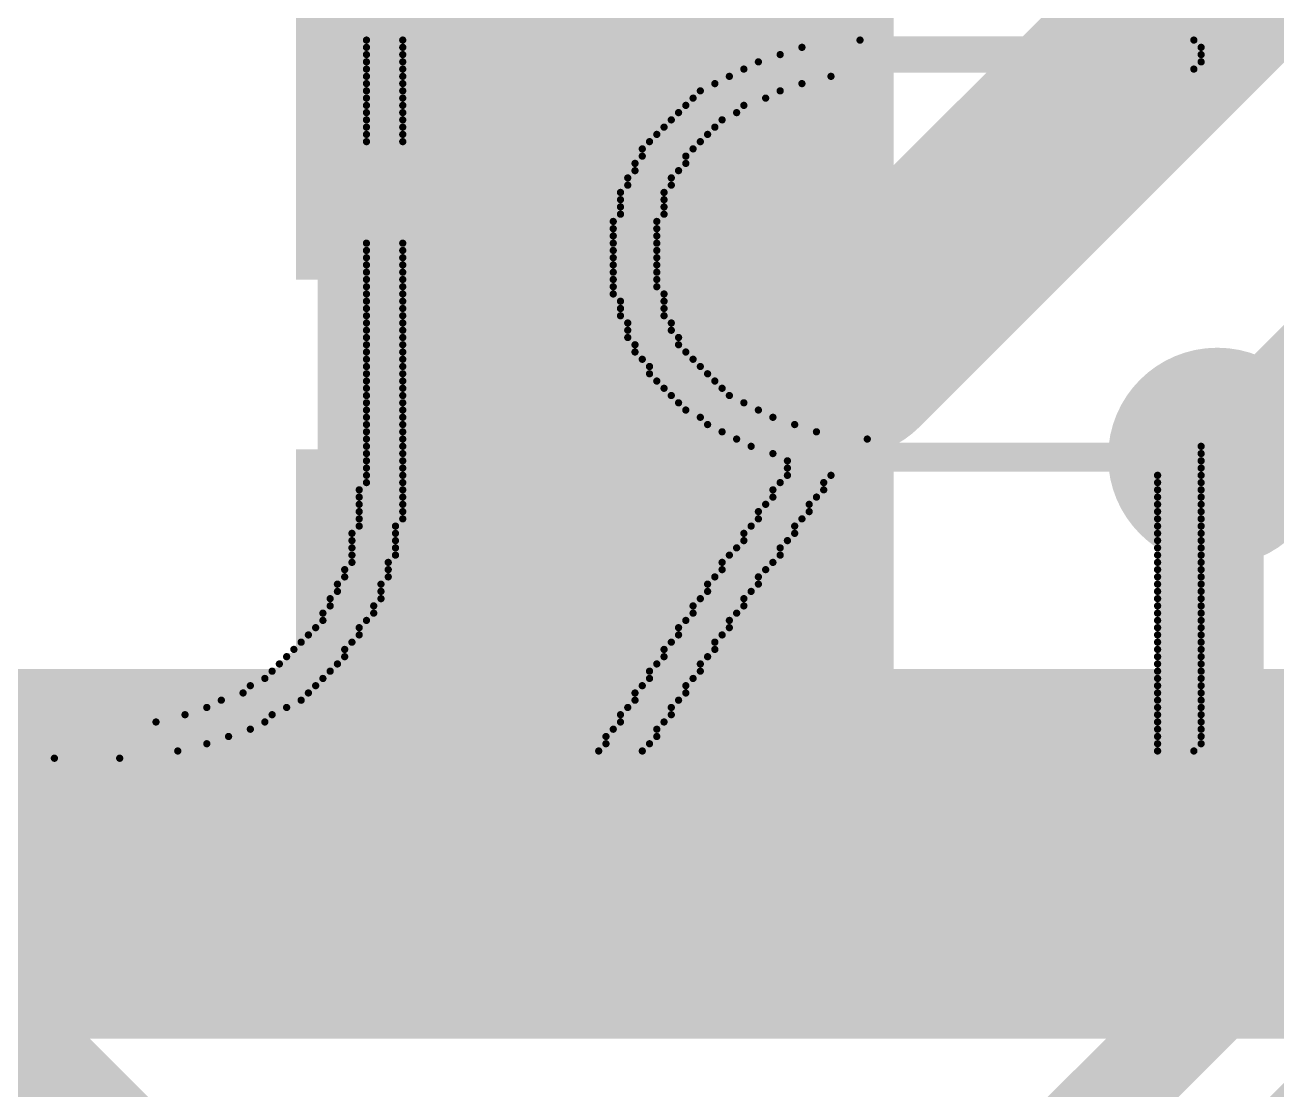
# Model space of a CAD drawing. Header units: inches. Extents: x -0.14 to 1.19, y -0.12 to 0.99.
# Drawn here: x 0.461 to 0.5965, y 0.2805 to 0.3957 of the extents above; entities that cross this region are included whole.
import ezdxf

# ---------------------------------------------------------------- set-up
doc = ezdxf.new("R2010")
doc.units = ezdxf.units.IN
doc.header["$MEASUREMENT"] = 0
for name, color, linetype in [('Bottom Layer', 5, 'Continuous'), ('Bottom Overlay', 54, 'Continuous'), ('Top Layer', 1, 'Continuous'), ('Top Overlay', 2, 'Continuous'), ('Top Paste', 8, 'Continuous'), ('Top Solder', 216, 'Continuous'), ('Via Holes', 16, 'Continuous')]:
    doc.layers.add(name, color=color, linetype=linetype)

# ---------------------------------------------------------------- blocks, each defined once
blk = doc.blocks.new('SO_14_35')
at = {"layer": 'Top Layer'}
for points in [[(0.0783465, -0.088189), (0.1322835, -0.088189), (0.1322835, -0.111811), (0.0783465, -0.111811)], [(0.0783465, -0.138189), (0.1322835, -0.138189), (0.1322835, -0.161811), (0.0783465, -0.161811)]]:
    blk.add_hatch(color=1, dxfattribs=at).paths.add_polyline_path(points)
at = {"layer": 'Top Paste'}
for points in [[(0.0783465, -0.088189), (0.1322835, -0.088189), (0.1322835, -0.111811), (0.0783465, -0.111811)], [(0.0783465, -0.138189), (0.1322835, -0.138189), (0.1322835, -0.161811), (0.0783465, -0.161811)]]:
    blk.add_hatch(color=8, dxfattribs=at).paths.add_polyline_path(points)
at = {"layer": 'Top Solder'}
for points in [[(0.0743465, -0.084189), (0.1362835, -0.084189), (0.1362835, -0.115811), (0.0743465, -0.115811)], [(0.0743465, -0.134189), (0.1362835, -0.134189), (0.1362835, -0.165811), (0.0743465, -0.165811)]]:
    blk.add_hatch(color=216, dxfattribs=at).paths.add_polyline_path(points)
at = {"layer": 'Top Overlay', "const_width": 0.005}
blk.add_lwpolyline([(-0.071, -0.173), (0.071, -0.173)], dxfattribs=at)
at = {"layer": 'Top Overlay', "const_width": 0.0025}
blk.add_lwpolyline([(0.06975, -0.173, 1), (0.07225, -0.173, 1)], format="xyb", close=True, dxfattribs=at)

msp = doc.modelspace()

# ---------------------------------------------------------------- hatches: boundary and pattern name
at = {"layer": 'Bottom Layer'}
h = msp.add_hatch(color=5, dxfattribs=at)
edge = h.paths.add_edge_path()
edge.add_arc((0.522, 0.36), 0.011811, 0, 360)
h = msp.add_hatch(color=5, dxfattribs=at)
edge = h.paths.add_edge_path()
edge.add_arc((0.59, 0.349), 0.011811, 0, 360)
at = {"layer": 'Top Layer'}
msp.add_hatch(color=1, dxfattribs=at).paths.add_polyline_path([(0.555, 0.398), (0.492685, 0.398), (0.492685, 0.32), (0.555, 0.32)])
h = msp.add_hatch(color=1, dxfattribs=at)
edge = h.paths.add_edge_path()
edge.add_arc((0.522, 0.36), 0.011811, 0, 360)
h = msp.add_hatch(color=1, dxfattribs=at)
edge = h.paths.add_edge_path()
edge.add_arc((0.59, 0.349), 0.011811, 0, 360)
at = {"layer": 'Via Holes'}
h = msp.add_hatch(color=7, dxfattribs=at)
edge = h.paths.add_edge_path()
edge.add_arc((0.522, 0.36), 0.0059055, 0, 360)
h = msp.add_hatch(color=7, dxfattribs=at)
edge = h.paths.add_edge_path()
edge.add_arc((0.59, 0.349), 0.0059055, 0, 360)

# ---------------------------------------------------------------- linework, layer by layer
at = {"layer": 'Bottom Layer'}
for points, const_width in [([(0.55, 0.36), (0.611, 0.421)], 0.022), ([(0.5900001, 0.349), (0.645189, 0.4041889)], 0.01), ([(0.522, 0.36), (0.55, 0.36)], 0.022), ([(0.59, 0.349), (0.5900001, 0.349)], 0.01), ([(0.3444315, 0.3060341), (0.6605685, 0.3060341)], 0.04)]:
    msp.add_lwpolyline(points, dxfattribs=dict(at, const_width=const_width))
for points, const_width in [([(0.5165, 0.36, 1), (0.5275, 0.36, 1)], 0.011), ([(0.5445, 0.36, 1), (0.5555, 0.36, 1)], 0.011), ([(0.5445, 0.36, 1), (0.5555, 0.36, 1)], 0.011), ([(0.5875, 0.349, 1), (0.5925, 0.349, 1)], 0.005), ([(0.5875001, 0.349, 1), (0.5925001, 0.349, 1)], 0.005), ([(0.5875001, 0.349, 1), (0.5925001, 0.349, 1)], 0.005)]:
    msp.add_lwpolyline(points, format="xyb", close=True, dxfattribs=dict(at, const_width=const_width))
at = {"layer": 'Bottom Overlay', "const_width": 0.000785}
for points in [[(0.4979721, 0.3941027), (0.5018973, 0.3941027)], [(0.5513552, 0.3941027), (0.5874673, 0.3941027)], [(0.4979721, 0.3933176), (0.5018973, 0.3933176)], [(0.4979721, 0.3925325), (0.5018973, 0.3925325)], [(0.5427197, 0.3925325), (0.5882524, 0.3925325)], [(0.5450749, 0.3933176), (0.5882524, 0.3933176)], [(0.4979721, 0.3917475), (0.5018973, 0.3917475)], [(0.4979721, 0.3909625), (0.5018973, 0.3909625)], [(0.5387945, 0.3909625), (0.5874673, 0.3909625)], [(0.5403646, 0.3917475), (0.5882524, 0.3917475)], [(0.4979721, 0.3901774), (0.5018973, 0.3901774)], [(0.5372244, 0.3901774), (0.548215, 0.3901774)], [(0.4979721, 0.3893924), (0.5018973, 0.3893924)], [(0.4979721, 0.3886073), (0.5018973, 0.3886073)], [(0.5340842, 0.3886073), (0.5427197, 0.3886073)], [(0.5356543, 0.3893924), (0.5450749, 0.3893924)], [(0.4979721, 0.3878223), (0.5018973, 0.3878223)], [(0.4979721, 0.3870372), (0.5018973, 0.3870372)], [(0.5325142, 0.3870372), (0.5387945, 0.3870372)], [(0.5332992, 0.3878223), (0.5411496, 0.3878223)], [(0.4979721, 0.3862522), (0.5018973, 0.3862522)], [(0.531729, 0.3862522), (0.5380095, 0.3862522)], [(0.4979721, 0.3854671), (0.5018973, 0.3854671)], [(0.4979721, 0.3846821), (0.5018973, 0.3846821)], [(0.530159, 0.3846821), (0.5356543, 0.3846821)], [(0.530944, 0.3854671), (0.5364393, 0.3854671)], [(0.4979721, 0.3838971), (0.5018973, 0.3838971)], [(0.4979721, 0.383112), (0.5018973, 0.383112)], [(0.5285889, 0.383112), (0.5340842, 0.383112)], [(0.5293739, 0.3838971), (0.5348693, 0.3838971)], [(0.5278039, 0.382327), (0.5332992, 0.382327)], [(0.5278039, 0.3815419), (0.5325142, 0.3815419)], [(0.5270188, 0.3807568), (0.5325142, 0.3807568)], [(0.5262338, 0.3791868), (0.530944, 0.3791868)], [(0.5270188, 0.3799718), (0.531729, 0.3799718)], [(0.5254487, 0.3776167), (0.530159, 0.3776167)], [(0.5262338, 0.3784017), (0.530944, 0.3784017)], [(0.5254487, 0.3768317), (0.530159, 0.3768317)], [(0.5254487, 0.3760465), (0.530159, 0.3760465)], [(0.5254487, 0.3752615), (0.530159, 0.3752615)], [(0.5246636, 0.3744765), (0.5293739, 0.3744765)], [(0.5246636, 0.3736914), (0.5293739, 0.3736914)], [(0.4979721, 0.3721214), (0.5018973, 0.3721214)], [(0.5246636, 0.3729064), (0.5293739, 0.3729064)], [(0.5246636, 0.3721214), (0.5293739, 0.3721214)], [(0.4979721, 0.3713363), (0.5018973, 0.3713363)], [(0.5246636, 0.3713363), (0.5293739, 0.3713363)], [(0.4979721, 0.3705513), (0.5018973, 0.3705513)], [(0.4979721, 0.3697662), (0.5018973, 0.3697662)], [(0.5246636, 0.3705513), (0.5293739, 0.3705513)], [(0.5246636, 0.3697662), (0.5293739, 0.3697662)], [(0.4979721, 0.3689812), (0.5018973, 0.3689812)], [(0.4979721, 0.3681961), (0.5018973, 0.3681961)], [(0.5246636, 0.3689812), (0.5293739, 0.3689812)], [(0.5246636, 0.3681961), (0.5293739, 0.3681961)], [(0.4979721, 0.3674111), (0.5018973, 0.3674111)], [(0.4979721, 0.366626), (0.5018973, 0.366626)], [(0.5246636, 0.3674111), (0.5293739, 0.3674111)], [(0.5246636, 0.366626), (0.530159, 0.366626)], [(0.4979721, 0.365841), (0.5018973, 0.365841)], [(0.5254487, 0.365841), (0.530159, 0.365841)], [(0.4979721, 0.365056), (0.5018973, 0.365056)], [(0.4979721, 0.3642709), (0.5018973, 0.3642709)], [(0.5254487, 0.365056), (0.530159, 0.365056)], [(0.5254487, 0.3642709), (0.530159, 0.3642709)], [(0.4979721, 0.3634858), (0.5018973, 0.3634858)], [(0.4979721, 0.3627008), (0.5018973, 0.3627008)], [(0.5262338, 0.3634858), (0.530944, 0.3634858)], [(0.5262338, 0.3627008), (0.530944, 0.3627008)], [(0.4979721, 0.3619158), (0.5018973, 0.3619158)], [(0.5262338, 0.3619158), (0.531729, 0.3619158)], [(0.4979721, 0.3611307), (0.5018973, 0.3611307)], [(0.4979721, 0.3603457), (0.5018973, 0.3603457)], [(0.5270188, 0.3611307), (0.531729, 0.3611307)], [(0.5270188, 0.3603457), (0.5325142, 0.3603457)], [(0.4979721, 0.3595606), (0.5018973, 0.3595606)], [(0.4979721, 0.3587756), (0.5018973, 0.3587756)], [(0.5278039, 0.3595606), (0.5332992, 0.3595606)], [(0.5285889, 0.3587756), (0.5340842, 0.3587756)], [(0.4979721, 0.3579905), (0.5018973, 0.3579905)], [(0.4979721, 0.3572055), (0.5018973, 0.3572055)], [(0.5285889, 0.3579905), (0.5348693, 0.3579905)], [(0.5293739, 0.3572055), (0.5356543, 0.3572055)], [(0.4979721, 0.3564204), (0.5018973, 0.3564204)], [(0.530159, 0.3564204), (0.5364393, 0.3564204)], [(0.4979721, 0.3556354), (0.5018973, 0.3556354)], [(0.4979721, 0.3548504), (0.5018973, 0.3548504)], [(0.530944, 0.3556354), (0.5372244, 0.3556354)], [(0.531729, 0.3548504), (0.5387945, 0.3548504)], [(0.4979721, 0.3540653), (0.5018973, 0.3540653)], [(0.4979721, 0.3532803), (0.5018973, 0.3532803)], [(0.5325142, 0.3540653), (0.5403646, 0.3540653)], [(0.5340842, 0.3532803), (0.5419347, 0.3532803)], [(0.4979721, 0.3524952), (0.5018973, 0.3524952)], [(0.4979721, 0.3517101), (0.5018973, 0.3517101)], [(0.5348693, 0.3524952), (0.5442898, 0.3524952)], [(0.5364393, 0.3517101), (0.5466449, 0.3517101)], [(0.4979721, 0.3509251), (0.5018973, 0.3509251)], [(0.5380095, 0.3509251), (0.5521403, 0.3509251)], [(0.4979721, 0.3501401), (0.5018973, 0.3501401)], [(0.4979721, 0.349355), (0.5018973, 0.349355)], [(0.5395795, 0.3501401), (0.5882524, 0.3501401)], [(0.5419347, 0.349355), (0.5882524, 0.349355)], [(0.4979721, 0.34857), (0.5018973, 0.34857)], [(0.4979721, 0.347785), (0.5018973, 0.347785)], [(0.5435048, 0.34857), (0.5882524, 0.34857)], [(0.5435048, 0.347785), (0.5882524, 0.347785)], [(0.4979721, 0.3469999), (0.5018973, 0.3469999)], [(0.5435048, 0.3469999), (0.548215, 0.3469999)], [(0.5835421, 0.3469999), (0.5882524, 0.3469999)], [(0.4971871, 0.3454298), (0.5018973, 0.3454298)], [(0.4979721, 0.3462148), (0.5018973, 0.3462148)], [(0.5419347, 0.3454298), (0.54743, 0.3454298)], [(0.5427197, 0.3462148), (0.54743, 0.3462148)], [(0.5835421, 0.3462148), (0.5882524, 0.3462148)], [(0.5835421, 0.3454298), (0.5882524, 0.3454298)], [(0.4971871, 0.3446447), (0.5018973, 0.3446447)], [(0.4971871, 0.3438597), (0.5018973, 0.3438597)], [(0.5411496, 0.3438597), (0.5458599, 0.3438597)], [(0.5419347, 0.3446447), (0.5466449, 0.3446447)], [(0.5835421, 0.3446447), (0.5882524, 0.3446447)], [(0.5835421, 0.3438597), (0.5882524, 0.3438597)], [(0.4971871, 0.3430747), (0.5018973, 0.3430747)], [(0.4971871, 0.3422896), (0.5018973, 0.3422896)], [(0.5403646, 0.3430747), (0.5458599, 0.3430747)], [(0.5403646, 0.3422896), (0.5450749, 0.3422896)], [(0.5835421, 0.3430747), (0.5882524, 0.3430747)], [(0.5835421, 0.3422896), (0.5882524, 0.3422896)], [(0.4971871, 0.3415046), (0.5011123, 0.3415046)], [(0.5395795, 0.3415046), (0.5442898, 0.3415046)], [(0.5835421, 0.3415046), (0.5882524, 0.3415046)], [(0.496402, 0.3407195), (0.5011123, 0.3407195)], [(0.496402, 0.3399345), (0.5011123, 0.3399345)], [(0.5387945, 0.3407195), (0.5442898, 0.3407195)], [(0.5387945, 0.3399345), (0.5435048, 0.3399345)], [(0.5835421, 0.3407195), (0.5882524, 0.3407195)], [(0.5835421, 0.3399345), (0.5882524, 0.3399345)], [(0.496402, 0.3391494), (0.5011123, 0.3391494)], [(0.496402, 0.3383644), (0.5011123, 0.3383644)], [(0.5372244, 0.3383644), (0.5427197, 0.3383644)], [(0.5380095, 0.3391494), (0.5427197, 0.3391494)], [(0.5835421, 0.3391494), (0.5882524, 0.3391494)], [(0.5835421, 0.3383644), (0.5882524, 0.3383644)], [(0.4956169, 0.3367943), (0.5003272, 0.3367943)], [(0.496402, 0.3375793), (0.5003272, 0.3375793)], [(0.5364393, 0.3375793), (0.5419347, 0.3375793)], [(0.5364393, 0.3367943), (0.5411496, 0.3367943)], [(0.5835421, 0.3375793), (0.5882524, 0.3375793)], [(0.5835421, 0.3367943), (0.5882524, 0.3367943)], [(0.4956169, 0.3360093), (0.5003272, 0.3360093)], [(0.5356543, 0.3360093), (0.5403646, 0.3360093)], [(0.5835421, 0.3360093), (0.5882524, 0.3360093)], [(0.4948319, 0.3352242), (0.4995422, 0.3352242)], [(0.4948319, 0.3344391), (0.4995422, 0.3344391)], [(0.5348693, 0.3352242), (0.5403646, 0.3352242)], [(0.5348693, 0.3344391), (0.5395795, 0.3344391)], [(0.5835421, 0.3352242), (0.5882524, 0.3352242)], [(0.5835421, 0.3344391), (0.5882524, 0.3344391)], [(0.4940469, 0.3336541), (0.4995422, 0.3336541)], [(0.4940469, 0.3328691), (0.4987572, 0.3328691)], [(0.5332992, 0.3328691), (0.5387945, 0.3328691)], [(0.5340842, 0.3336541), (0.5387945, 0.3336541)], [(0.5835421, 0.3336541), (0.5882524, 0.3336541)], [(0.5835421, 0.3328691), (0.5882524, 0.3328691)], [(0.4932618, 0.332084), (0.4987572, 0.332084)], [(0.5332992, 0.332084), (0.5380095, 0.332084)], [(0.5835421, 0.332084), (0.5882524, 0.332084)], [(0.4924768, 0.3305139), (0.4971871, 0.3305139)], [(0.4932618, 0.331299), (0.4979721, 0.331299)], [(0.531729, 0.3305139), (0.5372244, 0.3305139)], [(0.5325142, 0.331299), (0.5372244, 0.331299)], [(0.5835421, 0.331299), (0.5882524, 0.331299)], [(0.5835421, 0.3305139), (0.5882524, 0.3305139)], [(0.4909067, 0.3289438), (0.496402, 0.3289438)], [(0.4916918, 0.3297289), (0.4971871, 0.3297289)], [(0.530944, 0.3289438), (0.5356543, 0.3289438)], [(0.531729, 0.3297289), (0.5364393, 0.3297289)], [(0.5835421, 0.3297289), (0.5882524, 0.3297289)], [(0.5835421, 0.3289438), (0.5882524, 0.3289438)], [(0.4893366, 0.3273737), (0.4956169, 0.3273737)], [(0.4901216, 0.3281588), (0.4956169, 0.3281588)], [(0.530159, 0.3281588), (0.5356543, 0.3281588)], [(0.530159, 0.3273737), (0.5348693, 0.3273737)], [(0.5835421, 0.3281588), (0.5882524, 0.3281588)], [(0.5835421, 0.3273737), (0.5882524, 0.3273737)], [(0.4885515, 0.3265887), (0.4948319, 0.3265887)], [(0.5293739, 0.3265887), (0.5340842, 0.3265887)], [(0.5835421, 0.3265887), (0.5882524, 0.3265887)], [(0.4869815, 0.3250186), (0.4932618, 0.3250186)], [(0.4877665, 0.3258037), (0.4940469, 0.3258037)], [(0.5285889, 0.3258037), (0.5340842, 0.3258037)], [(0.5285889, 0.3250186), (0.5332992, 0.3250186)], [(0.5835421, 0.3258037), (0.5882524, 0.3258037)], [(0.5835421, 0.3250186), (0.5882524, 0.3250186)], [(0.4846263, 0.3234486), (0.4916918, 0.3234486)], [(0.4854114, 0.3242336), (0.4924768, 0.3242336)], [(0.5270188, 0.3234486), (0.5325142, 0.3234486)], [(0.5278039, 0.3242336), (0.5325142, 0.3242336)], [(0.5835421, 0.3242336), (0.5882524, 0.3242336)], [(0.5835421, 0.3234486), (0.5882524, 0.3234486)], [(0.4822712, 0.3226634), (0.4909067, 0.3226634)], [(0.5270188, 0.3226634), (0.531729, 0.3226634)], [(0.5835421, 0.3226634), (0.5882524, 0.3226634)], [(0.4783459, 0.3210934), (0.4877665, 0.3210934)], [(0.4807011, 0.3218784), (0.4893366, 0.3218784)], [(0.5254487, 0.3210934), (0.530944, 0.3210934)], [(0.5262338, 0.3218784), (0.530944, 0.3218784)], [(0.5835421, 0.3218784), (0.5882524, 0.3218784)], [(0.5835421, 0.3210934), (0.5882524, 0.3210934)], [(0.4508694, 0.3195233), (0.4854114, 0.3195233)], [(0.4752058, 0.3203083), (0.4869815, 0.3203083)], [(0.5246636, 0.3195233), (0.5293739, 0.3195233)], [(0.5254487, 0.3203083), (0.530159, 0.3203083)], [(0.5835421, 0.3203083), (0.5882524, 0.3203083)], [(0.5835421, 0.3195233), (0.5882524, 0.3195233)], [(0.4524395, 0.3187383), (0.4830562, 0.3187383)], [(0.4547946, 0.3179532), (0.4807011, 0.3179532)], [(0.5238786, 0.3187383), (0.5293739, 0.3187383)], [(0.5238786, 0.3179532), (0.5285889, 0.3179532)], [(0.5835421, 0.3187383), (0.5882524, 0.3187383)], [(0.5835421, 0.3179532), (0.5882524, 0.3179532)], [(0.4579348, 0.3171681), (0.4775609, 0.3171681)], [(0.5230936, 0.3171681), (0.5278039, 0.3171681)], [(0.5835421, 0.3171681), (0.5874673, 0.3171681)], [(0.4642151, 0.3163831), (0.4712805, 0.3163831)]]:
    msp.add_lwpolyline(points, dxfattribs=at)
at = {"layer": 'Bottom Overlay', "const_width": 0.0003925}
for points in [[(0.4977759, 0.3941027, 1), (0.4981683, 0.3941027, 1)], [(0.5017011, 0.3941027, 1), (0.5020935, 0.3941027, 1)], [(0.551159, 0.3941027, 1), (0.5515514, 0.3941027, 1)], [(0.5872711, 0.3941027, 1), (0.5876635, 0.3941027, 1)], [(0.4977759, 0.3933176, 1), (0.4981683, 0.3933176, 1)], [(0.4977759, 0.3925325, 1), (0.4981683, 0.3925325, 1)], [(0.5017011, 0.3933176, 1), (0.5020935, 0.3933176, 1)], [(0.5017011, 0.3925325, 1), (0.5020935, 0.3925325, 1)], [(0.5425235, 0.3925325, 1), (0.5429159, 0.3925325, 1)], [(0.5448787, 0.3933176, 1), (0.5452711, 0.3933176, 1)], [(0.5880562, 0.3933176, 1), (0.5884486, 0.3933176, 1)], [(0.5880562, 0.3925325, 1), (0.5884486, 0.3925325, 1)], [(0.4977759, 0.3917475, 1), (0.4981683, 0.3917475, 1)], [(0.4977759, 0.3909625, 1), (0.4981683, 0.3909625, 1)], [(0.5017011, 0.3917475, 1), (0.5020935, 0.3917475, 1)], [(0.5017011, 0.3909625, 1), (0.5020935, 0.3909625, 1)], [(0.5385983, 0.3909625, 1), (0.5389907, 0.3909625, 1)], [(0.5401684, 0.3917475, 1), (0.5405608, 0.3917475, 1)], [(0.5872711, 0.3909625, 1), (0.5876635, 0.3909625, 1)], [(0.5880562, 0.3917475, 1), (0.5884486, 0.3917475, 1)], [(0.4977759, 0.3901774, 1), (0.4981683, 0.3901774, 1)], [(0.5017011, 0.3901774, 1), (0.5020935, 0.3901774, 1)], [(0.5370282, 0.3901774, 1), (0.5374206, 0.3901774, 1)], [(0.5480188, 0.3901774, 1), (0.5484112, 0.3901774, 1)], [(0.4977759, 0.3893924, 1), (0.4981683, 0.3893924, 1)], [(0.4977759, 0.3886073, 1), (0.4981683, 0.3886073, 1)], [(0.5017011, 0.3893924, 1), (0.5020935, 0.3893924, 1)], [(0.5017011, 0.3886073, 1), (0.5020935, 0.3886073, 1)], [(0.533888, 0.3886073, 1), (0.5342804, 0.3886073, 1)], [(0.5354581, 0.3893924, 1), (0.5358505, 0.3893924, 1)], [(0.5425235, 0.3886073, 1), (0.5429159, 0.3886073, 1)], [(0.5448787, 0.3893924, 1), (0.5452711, 0.3893924, 1)], [(0.4977759, 0.3878223, 1), (0.4981683, 0.3878223, 1)], [(0.4977759, 0.3870372, 1), (0.4981683, 0.3870372, 1)], [(0.5017011, 0.3878223, 1), (0.5020935, 0.3878223, 1)], [(0.5017011, 0.3870372, 1), (0.5020935, 0.3870372, 1)], [(0.532318, 0.3870372, 1), (0.5327104, 0.3870372, 1)], [(0.533103, 0.3878223, 1), (0.5334954, 0.3878223, 1)], [(0.5385983, 0.3870372, 1), (0.5389907, 0.3870372, 1)], [(0.5409534, 0.3878223, 1), (0.5413458, 0.3878223, 1)], [(0.4977759, 0.3862522, 1), (0.4981683, 0.3862522, 1)], [(0.5017011, 0.3862522, 1), (0.5020935, 0.3862522, 1)], [(0.5315328, 0.3862522, 1), (0.5319252, 0.3862522, 1)], [(0.5378133, 0.3862522, 1), (0.5382057, 0.3862522, 1)], [(0.4977759, 0.3854671, 1), (0.4981683, 0.3854671, 1)], [(0.4977759, 0.3846821, 1), (0.4981683, 0.3846821, 1)], [(0.5017011, 0.3854671, 1), (0.5020935, 0.3854671, 1)], [(0.5017011, 0.3846821, 1), (0.5020935, 0.3846821, 1)], [(0.5299628, 0.3846821, 1), (0.5303552, 0.3846821, 1)], [(0.5307478, 0.3854671, 1), (0.5311402, 0.3854671, 1)], [(0.5354581, 0.3846821, 1), (0.5358505, 0.3846821, 1)], [(0.5362431, 0.3854671, 1), (0.5366355, 0.3854671, 1)], [(0.4977759, 0.3838971, 1), (0.4981683, 0.3838971, 1)], [(0.4977759, 0.383112, 1), (0.4981683, 0.383112, 1)], [(0.5017011, 0.3838971, 1), (0.5020935, 0.3838971, 1)], [(0.5017011, 0.383112, 1), (0.5020935, 0.383112, 1)], [(0.5283927, 0.383112, 1), (0.5287851, 0.383112, 1)], [(0.5291777, 0.3838971, 1), (0.5295701, 0.3838971, 1)], [(0.533888, 0.383112, 1), (0.5342804, 0.383112, 1)], [(0.5346731, 0.3838971, 1), (0.5350655, 0.3838971, 1)], [(0.5276077, 0.382327, 1), (0.5280001, 0.382327, 1)], [(0.5276077, 0.3815419, 1), (0.5280001, 0.3815419, 1)], [(0.532318, 0.3815419, 1), (0.5327104, 0.3815419, 1)], [(0.533103, 0.382327, 1), (0.5334954, 0.382327, 1)], [(0.5268226, 0.3807568, 1), (0.527215, 0.3807568, 1)], [(0.532318, 0.3807568, 1), (0.5327104, 0.3807568, 1)], [(0.5260376, 0.3791868, 1), (0.52643, 0.3791868, 1)], [(0.5268226, 0.3799718, 1), (0.527215, 0.3799718, 1)], [(0.5307478, 0.3791868, 1), (0.5311402, 0.3791868, 1)], [(0.5315328, 0.3799718, 1), (0.5319252, 0.3799718, 1)], [(0.5252525, 0.3776167, 1), (0.5256449, 0.3776167, 1)], [(0.5260376, 0.3784017, 1), (0.52643, 0.3784017, 1)], [(0.5299628, 0.3776167, 1), (0.5303552, 0.3776167, 1)], [(0.5307478, 0.3784017, 1), (0.5311402, 0.3784017, 1)], [(0.5252525, 0.3768317, 1), (0.5256449, 0.3768317, 1)], [(0.5299628, 0.3768317, 1), (0.5303552, 0.3768317, 1)], [(0.5252525, 0.3760465, 1), (0.5256449, 0.3760465, 1)], [(0.5252525, 0.3752615, 1), (0.5256449, 0.3752615, 1)], [(0.5299628, 0.3760465, 1), (0.5303552, 0.3760465, 1)], [(0.5299628, 0.3752615, 1), (0.5303552, 0.3752615, 1)], [(0.5244674, 0.3744765, 1), (0.5248598, 0.3744765, 1)], [(0.5244674, 0.3736914, 1), (0.5248598, 0.3736914, 1)], [(0.5291777, 0.3744765, 1), (0.5295701, 0.3744765, 1)], [(0.5291777, 0.3736914, 1), (0.5295701, 0.3736914, 1)], [(0.4977759, 0.3721214, 1), (0.4981683, 0.3721214, 1)], [(0.5017011, 0.3721214, 1), (0.5020935, 0.3721214, 1)], [(0.5244674, 0.3729064, 1), (0.5248598, 0.3729064, 1)], [(0.5244674, 0.3721214, 1), (0.5248598, 0.3721214, 1)], [(0.5291777, 0.3729064, 1), (0.5295701, 0.3729064, 1)], [(0.5291777, 0.3721214, 1), (0.5295701, 0.3721214, 1)], [(0.4977759, 0.3713363, 1), (0.4981683, 0.3713363, 1)], [(0.5017011, 0.3713363, 1), (0.5020935, 0.3713363, 1)], [(0.5244674, 0.3713363, 1), (0.5248598, 0.3713363, 1)], [(0.5291777, 0.3713363, 1), (0.5295701, 0.3713363, 1)], [(0.4977759, 0.3705513, 1), (0.4981683, 0.3705513, 1)], [(0.4977759, 0.3697662, 1), (0.4981683, 0.3697662, 1)], [(0.5017011, 0.3705513, 1), (0.5020935, 0.3705513, 1)], [(0.5017011, 0.3697662, 1), (0.5020935, 0.3697662, 1)], [(0.5244674, 0.3705513, 1), (0.5248598, 0.3705513, 1)], [(0.5244674, 0.3697662, 1), (0.5248598, 0.3697662, 1)], [(0.5291777, 0.3705513, 1), (0.5295701, 0.3705513, 1)], [(0.5291777, 0.3697662, 1), (0.5295701, 0.3697662, 1)], [(0.4977759, 0.3689812, 1), (0.4981683, 0.3689812, 1)], [(0.4977759, 0.3681961, 1), (0.4981683, 0.3681961, 1)], [(0.5017011, 0.3689812, 1), (0.5020935, 0.3689812, 1)], [(0.5017011, 0.3681961, 1), (0.5020935, 0.3681961, 1)], [(0.5244674, 0.3689812, 1), (0.5248598, 0.3689812, 1)], [(0.5244674, 0.3681961, 1), (0.5248598, 0.3681961, 1)], [(0.5291777, 0.3689812, 1), (0.5295701, 0.3689812, 1)], [(0.5291777, 0.3681961, 1), (0.5295701, 0.3681961, 1)], [(0.4977759, 0.3674111, 1), (0.4981683, 0.3674111, 1)], [(0.4977759, 0.366626, 1), (0.4981683, 0.366626, 1)], [(0.5017011, 0.3674111, 1), (0.5020935, 0.3674111, 1)], [(0.5017011, 0.366626, 1), (0.5020935, 0.366626, 1)], [(0.5244674, 0.3674111, 1), (0.5248598, 0.3674111, 1)], [(0.5244674, 0.366626, 1), (0.5248598, 0.366626, 1)], [(0.5291777, 0.3674111, 1), (0.5295701, 0.3674111, 1)], [(0.5299628, 0.366626, 1), (0.5303552, 0.366626, 1)], [(0.4977759, 0.365841, 1), (0.4981683, 0.365841, 1)], [(0.5017011, 0.365841, 1), (0.5020935, 0.365841, 1)], [(0.5252525, 0.365841, 1), (0.5256449, 0.365841, 1)], [(0.5299628, 0.365841, 1), (0.5303552, 0.365841, 1)], [(0.4977759, 0.365056, 1), (0.4981683, 0.365056, 1)], [(0.4977759, 0.3642709, 1), (0.4981683, 0.3642709, 1)], [(0.5017011, 0.365056, 1), (0.5020935, 0.365056, 1)], [(0.5017011, 0.3642709, 1), (0.5020935, 0.3642709, 1)], [(0.5252525, 0.365056, 1), (0.5256449, 0.365056, 1)], [(0.5252525, 0.3642709, 1), (0.5256449, 0.3642709, 1)], [(0.5299628, 0.365056, 1), (0.5303552, 0.365056, 1)], [(0.5299628, 0.3642709, 1), (0.5303552, 0.3642709, 1)], [(0.4977759, 0.3634858, 1), (0.4981683, 0.3634858, 1)], [(0.4977759, 0.3627008, 1), (0.4981683, 0.3627008, 1)], [(0.5017011, 0.3634858, 1), (0.5020935, 0.3634858, 1)], [(0.5017011, 0.3627008, 1), (0.5020935, 0.3627008, 1)], [(0.5260376, 0.3634858, 1), (0.52643, 0.3634858, 1)], [(0.5260376, 0.3627008, 1), (0.52643, 0.3627008, 1)], [(0.5307478, 0.3634858, 1), (0.5311402, 0.3634858, 1)], [(0.5307478, 0.3627008, 1), (0.5311402, 0.3627008, 1)], [(0.4977759, 0.3619158, 1), (0.4981683, 0.3619158, 1)], [(0.5017011, 0.3619158, 1), (0.5020935, 0.3619158, 1)], [(0.5260376, 0.3619158, 1), (0.52643, 0.3619158, 1)], [(0.5315328, 0.3619158, 1), (0.5319252, 0.3619158, 1)], [(0.4977759, 0.3611307, 1), (0.4981683, 0.3611307, 1)], [(0.4977759, 0.3603457, 1), (0.4981683, 0.3603457, 1)], [(0.5017011, 0.3611307, 1), (0.5020935, 0.3611307, 1)], [(0.5017011, 0.3603457, 1), (0.5020935, 0.3603457, 1)], [(0.5268226, 0.3611307, 1), (0.527215, 0.3611307, 1)], [(0.5268226, 0.3603457, 1), (0.527215, 0.3603457, 1)], [(0.5315328, 0.3611307, 1), (0.5319252, 0.3611307, 1)], [(0.532318, 0.3603457, 1), (0.5327104, 0.3603457, 1)], [(0.4977759, 0.3595606, 1), (0.4981683, 0.3595606, 1)], [(0.4977759, 0.3587756, 1), (0.4981683, 0.3587756, 1)], [(0.5017011, 0.3595606, 1), (0.5020935, 0.3595606, 1)], [(0.5017011, 0.3587756, 1), (0.5020935, 0.3587756, 1)], [(0.5276077, 0.3595606, 1), (0.5280001, 0.3595606, 1)], [(0.5283927, 0.3587756, 1), (0.5287851, 0.3587756, 1)], [(0.533103, 0.3595606, 1), (0.5334954, 0.3595606, 1)], [(0.533888, 0.3587756, 1), (0.5342804, 0.3587756, 1)], [(0.4977759, 0.3579905, 1), (0.4981683, 0.3579905, 1)], [(0.4977759, 0.3572055, 1), (0.4981683, 0.3572055, 1)], [(0.5017011, 0.3579905, 1), (0.5020935, 0.3579905, 1)], [(0.5017011, 0.3572055, 1), (0.5020935, 0.3572055, 1)], [(0.5283927, 0.3579905, 1), (0.5287851, 0.3579905, 1)], [(0.5291777, 0.3572055, 1), (0.5295701, 0.3572055, 1)], [(0.5346731, 0.3579905, 1), (0.5350655, 0.3579905, 1)], [(0.5354581, 0.3572055, 1), (0.5358505, 0.3572055, 1)], [(0.4977759, 0.3564204, 1), (0.4981683, 0.3564204, 1)], [(0.5017011, 0.3564204, 1), (0.5020935, 0.3564204, 1)], [(0.5299628, 0.3564204, 1), (0.5303552, 0.3564204, 1)], [(0.5362431, 0.3564204, 1), (0.5366355, 0.3564204, 1)], [(0.4977759, 0.3556354, 1), (0.4981683, 0.3556354, 1)], [(0.4977759, 0.3548504, 1), (0.4981683, 0.3548504, 1)], [(0.5017011, 0.3556354, 1), (0.5020935, 0.3556354, 1)], [(0.5017011, 0.3548504, 1), (0.5020935, 0.3548504, 1)], [(0.5307478, 0.3556354, 1), (0.5311402, 0.3556354, 1)], [(0.5315328, 0.3548504, 1), (0.5319252, 0.3548504, 1)], [(0.5370282, 0.3556354, 1), (0.5374206, 0.3556354, 1)], [(0.5385983, 0.3548504, 1), (0.5389907, 0.3548504, 1)], [(0.4977759, 0.3540653, 1), (0.4981683, 0.3540653, 1)], [(0.4977759, 0.3532803, 1), (0.4981683, 0.3532803, 1)], [(0.5017011, 0.3540653, 1), (0.5020935, 0.3540653, 1)], [(0.5017011, 0.3532803, 1), (0.5020935, 0.3532803, 1)], [(0.532318, 0.3540653, 1), (0.5327104, 0.3540653, 1)], [(0.533888, 0.3532803, 1), (0.5342804, 0.3532803, 1)], [(0.5401684, 0.3540653, 1), (0.5405608, 0.3540653, 1)], [(0.5417385, 0.3532803, 1), (0.5421309, 0.3532803, 1)], [(0.4977759, 0.3524952, 1), (0.4981683, 0.3524952, 1)], [(0.4977759, 0.3517101, 1), (0.4981683, 0.3517101, 1)], [(0.5017011, 0.3524952, 1), (0.5020935, 0.3524952, 1)], [(0.5017011, 0.3517101, 1), (0.5020935, 0.3517101, 1)], [(0.5346731, 0.3524952, 1), (0.5350655, 0.3524952, 1)], [(0.5362431, 0.3517101, 1), (0.5366355, 0.3517101, 1)], [(0.5440936, 0.3524952, 1), (0.544486, 0.3524952, 1)], [(0.5464487, 0.3517101, 1), (0.5468411, 0.3517101, 1)], [(0.4977759, 0.3509251, 1), (0.4981683, 0.3509251, 1)], [(0.5017011, 0.3509251, 1), (0.5020935, 0.3509251, 1)], [(0.5378133, 0.3509251, 1), (0.5382057, 0.3509251, 1)], [(0.5519441, 0.3509251, 1), (0.5523365, 0.3509251, 1)], [(0.4977759, 0.3501401, 1), (0.4981683, 0.3501401, 1)], [(0.4977759, 0.349355, 1), (0.4981683, 0.349355, 1)], [(0.5017011, 0.3501401, 1), (0.5020935, 0.3501401, 1)], [(0.5017011, 0.349355, 1), (0.5020935, 0.349355, 1)], [(0.5393833, 0.3501401, 1), (0.5397757, 0.3501401, 1)], [(0.5417385, 0.349355, 1), (0.5421309, 0.349355, 1)], [(0.5880562, 0.3501401, 1), (0.5884486, 0.3501401, 1)], [(0.5880562, 0.349355, 1), (0.5884486, 0.349355, 1)], [(0.4977759, 0.34857, 1), (0.4981683, 0.34857, 1)], [(0.4977759, 0.347785, 1), (0.4981683, 0.347785, 1)], [(0.5017011, 0.34857, 1), (0.5020935, 0.34857, 1)], [(0.5017011, 0.347785, 1), (0.5020935, 0.347785, 1)], [(0.5433086, 0.34857, 1), (0.543701, 0.34857, 1)], [(0.5433086, 0.347785, 1), (0.543701, 0.347785, 1)], [(0.5880562, 0.34857, 1), (0.5884486, 0.34857, 1)], [(0.5880562, 0.347785, 1), (0.5884486, 0.347785, 1)], [(0.4977759, 0.3469999, 1), (0.4981683, 0.3469999, 1)], [(0.5017011, 0.3469999, 1), (0.5020935, 0.3469999, 1)], [(0.5433086, 0.3469999, 1), (0.543701, 0.3469999, 1)], [(0.5480188, 0.3469999, 1), (0.5484112, 0.3469999, 1)], [(0.5833459, 0.3469999, 1), (0.5837383, 0.3469999, 1)], [(0.5880562, 0.3469999, 1), (0.5884486, 0.3469999, 1)], [(0.4969909, 0.3454298, 1), (0.4973833, 0.3454298, 1)], [(0.4977759, 0.3462148, 1), (0.4981683, 0.3462148, 1)], [(0.5017011, 0.3462148, 1), (0.5020935, 0.3462148, 1)], [(0.5017011, 0.3454298, 1), (0.5020935, 0.3454298, 1)], [(0.5417385, 0.3454298, 1), (0.5421309, 0.3454298, 1)], [(0.5425235, 0.3462148, 1), (0.5429159, 0.3462148, 1)], [(0.5472338, 0.3462148, 1), (0.5476262, 0.3462148, 1)], [(0.5472338, 0.3454298, 1), (0.5476262, 0.3454298, 1)], [(0.5833459, 0.3462148, 1), (0.5837383, 0.3462148, 1)], [(0.5833459, 0.3454298, 1), (0.5837383, 0.3454298, 1)], [(0.5880562, 0.3462148, 1), (0.5884486, 0.3462148, 1)], [(0.5880562, 0.3454298, 1), (0.5884486, 0.3454298, 1)], [(0.4969909, 0.3446447, 1), (0.4973833, 0.3446447, 1)], [(0.4969909, 0.3438597, 1), (0.4973833, 0.3438597, 1)], [(0.5017011, 0.3446447, 1), (0.5020935, 0.3446447, 1)], [(0.5017011, 0.3438597, 1), (0.5020935, 0.3438597, 1)], [(0.5409534, 0.3438597, 1), (0.5413458, 0.3438597, 1)], [(0.5417385, 0.3446447, 1), (0.5421309, 0.3446447, 1)], [(0.5456637, 0.3438597, 1), (0.5460561, 0.3438597, 1)], [(0.5464487, 0.3446447, 1), (0.5468411, 0.3446447, 1)], [(0.5833459, 0.3446447, 1), (0.5837383, 0.3446447, 1)], [(0.5833459, 0.3438597, 1), (0.5837383, 0.3438597, 1)], [(0.5880562, 0.3446447, 1), (0.5884486, 0.3446447, 1)], [(0.5880562, 0.3438597, 1), (0.5884486, 0.3438597, 1)], [(0.4969909, 0.3430747, 1), (0.4973833, 0.3430747, 1)], [(0.4969909, 0.3422896, 1), (0.4973833, 0.3422896, 1)], [(0.5017011, 0.3430747, 1), (0.5020935, 0.3430747, 1)], [(0.5017011, 0.3422896, 1), (0.5020935, 0.3422896, 1)], [(0.5401684, 0.3430747, 1), (0.5405608, 0.3430747, 1)], [(0.5401684, 0.3422896, 1), (0.5405608, 0.3422896, 1)], [(0.5448787, 0.3422896, 1), (0.5452711, 0.3422896, 1)], [(0.5456637, 0.3430747, 1), (0.5460561, 0.3430747, 1)], [(0.5833459, 0.3430747, 1), (0.5837383, 0.3430747, 1)], [(0.5833459, 0.3422896, 1), (0.5837383, 0.3422896, 1)], [(0.5880562, 0.3430747, 1), (0.5884486, 0.3430747, 1)], [(0.5880562, 0.3422896, 1), (0.5884486, 0.3422896, 1)], [(0.4969909, 0.3415046, 1), (0.4973833, 0.3415046, 1)], [(0.5009161, 0.3415046, 1), (0.5013085, 0.3415046, 1)], [(0.5393833, 0.3415046, 1), (0.5397757, 0.3415046, 1)], [(0.5440936, 0.3415046, 1), (0.544486, 0.3415046, 1)], [(0.5833459, 0.3415046, 1), (0.5837383, 0.3415046, 1)], [(0.5880562, 0.3415046, 1), (0.5884486, 0.3415046, 1)], [(0.4962058, 0.3407195, 1), (0.4965982, 0.3407195, 1)], [(0.4962058, 0.3399345, 1), (0.4965982, 0.3399345, 1)], [(0.5009161, 0.3407195, 1), (0.5013085, 0.3407195, 1)], [(0.5009161, 0.3399345, 1), (0.5013085, 0.3399345, 1)], [(0.5385983, 0.3407195, 1), (0.5389907, 0.3407195, 1)], [(0.5385983, 0.3399345, 1), (0.5389907, 0.3399345, 1)], [(0.5433086, 0.3399345, 1), (0.543701, 0.3399345, 1)], [(0.5440936, 0.3407195, 1), (0.544486, 0.3407195, 1)], [(0.5833459, 0.3407195, 1), (0.5837383, 0.3407195, 1)], [(0.5833459, 0.3399345, 1), (0.5837383, 0.3399345, 1)], [(0.5880562, 0.3407195, 1), (0.5884486, 0.3407195, 1)], [(0.5880562, 0.3399345, 1), (0.5884486, 0.3399345, 1)], [(0.4962058, 0.3391494, 1), (0.4965982, 0.3391494, 1)], [(0.4962058, 0.3383644, 1), (0.4965982, 0.3383644, 1)], [(0.5009161, 0.3391494, 1), (0.5013085, 0.3391494, 1)], [(0.5009161, 0.3383644, 1), (0.5013085, 0.3383644, 1)], [(0.5370282, 0.3383644, 1), (0.5374206, 0.3383644, 1)], [(0.5378133, 0.3391494, 1), (0.5382057, 0.3391494, 1)], [(0.5425235, 0.3391494, 1), (0.5429159, 0.3391494, 1)], [(0.5425235, 0.3383644, 1), (0.5429159, 0.3383644, 1)], [(0.5833459, 0.3391494, 1), (0.5837383, 0.3391494, 1)], [(0.5833459, 0.3383644, 1), (0.5837383, 0.3383644, 1)], [(0.5880562, 0.3391494, 1), (0.5884486, 0.3391494, 1)], [(0.5880562, 0.3383644, 1), (0.5884486, 0.3383644, 1)], [(0.4954207, 0.3367943, 1), (0.4958131, 0.3367943, 1)], [(0.4962058, 0.3375793, 1), (0.4965982, 0.3375793, 1)], [(0.500131, 0.3375793, 1), (0.5005234, 0.3375793, 1)], [(0.500131, 0.3367943, 1), (0.5005234, 0.3367943, 1)], [(0.5362431, 0.3375793, 1), (0.5366355, 0.3375793, 1)], [(0.5362431, 0.3367943, 1), (0.5366355, 0.3367943, 1)], [(0.5409534, 0.3367943, 1), (0.5413458, 0.3367943, 1)], [(0.5417385, 0.3375793, 1), (0.5421309, 0.3375793, 1)], [(0.5833459, 0.3375793, 1), (0.5837383, 0.3375793, 1)], [(0.5833459, 0.3367943, 1), (0.5837383, 0.3367943, 1)], [(0.5880562, 0.3375793, 1), (0.5884486, 0.3375793, 1)], [(0.5880562, 0.3367943, 1), (0.5884486, 0.3367943, 1)], [(0.4954207, 0.3360093, 1), (0.4958131, 0.3360093, 1)], [(0.500131, 0.3360093, 1), (0.5005234, 0.3360093, 1)], [(0.5354581, 0.3360093, 1), (0.5358505, 0.3360093, 1)], [(0.5401684, 0.3360093, 1), (0.5405608, 0.3360093, 1)], [(0.5833459, 0.3360093, 1), (0.5837383, 0.3360093, 1)], [(0.5880562, 0.3360093, 1), (0.5884486, 0.3360093, 1)], [(0.4946357, 0.3352242, 1), (0.4950281, 0.3352242, 1)], [(0.4946357, 0.3344391, 1), (0.4950281, 0.3344391, 1)], [(0.499346, 0.3352242, 1), (0.4997384, 0.3352242, 1)], [(0.499346, 0.3344391, 1), (0.4997384, 0.3344391, 1)], [(0.5346731, 0.3352242, 1), (0.5350655, 0.3352242, 1)], [(0.5346731, 0.3344391, 1), (0.5350655, 0.3344391, 1)], [(0.5393833, 0.3344391, 1), (0.5397757, 0.3344391, 1)], [(0.5401684, 0.3352242, 1), (0.5405608, 0.3352242, 1)], [(0.5833459, 0.3352242, 1), (0.5837383, 0.3352242, 1)], [(0.5833459, 0.3344391, 1), (0.5837383, 0.3344391, 1)], [(0.5880562, 0.3352242, 1), (0.5884486, 0.3352242, 1)], [(0.5880562, 0.3344391, 1), (0.5884486, 0.3344391, 1)], [(0.4938507, 0.3336541, 1), (0.4942431, 0.3336541, 1)], [(0.4938507, 0.3328691, 1), (0.4942431, 0.3328691, 1)], [(0.498561, 0.3328691, 1), (0.4989534, 0.3328691, 1)], [(0.499346, 0.3336541, 1), (0.4997384, 0.3336541, 1)], [(0.533103, 0.3328691, 1), (0.5334954, 0.3328691, 1)], [(0.533888, 0.3336541, 1), (0.5342804, 0.3336541, 1)], [(0.5385983, 0.3336541, 1), (0.5389907, 0.3336541, 1)], [(0.5385983, 0.3328691, 1), (0.5389907, 0.3328691, 1)], [(0.5833459, 0.3336541, 1), (0.5837383, 0.3336541, 1)], [(0.5833459, 0.3328691, 1), (0.5837383, 0.3328691, 1)], [(0.5880562, 0.3336541, 1), (0.5884486, 0.3336541, 1)], [(0.5880562, 0.3328691, 1), (0.5884486, 0.3328691, 1)], [(0.4930656, 0.332084, 1), (0.493458, 0.332084, 1)], [(0.498561, 0.332084, 1), (0.4989534, 0.332084, 1)], [(0.533103, 0.332084, 1), (0.5334954, 0.332084, 1)], [(0.5378133, 0.332084, 1), (0.5382057, 0.332084, 1)], [(0.5833459, 0.332084, 1), (0.5837383, 0.332084, 1)], [(0.5880562, 0.332084, 1), (0.5884486, 0.332084, 1)], [(0.4922806, 0.3305139, 1), (0.492673, 0.3305139, 1)], [(0.4930656, 0.331299, 1), (0.493458, 0.331299, 1)], [(0.4969909, 0.3305139, 1), (0.4973833, 0.3305139, 1)], [(0.4977759, 0.331299, 1), (0.4981683, 0.331299, 1)], [(0.5315328, 0.3305139, 1), (0.5319252, 0.3305139, 1)], [(0.532318, 0.331299, 1), (0.5327104, 0.331299, 1)], [(0.5370282, 0.331299, 1), (0.5374206, 0.331299, 1)], [(0.5370282, 0.3305139, 1), (0.5374206, 0.3305139, 1)], [(0.5833459, 0.331299, 1), (0.5837383, 0.331299, 1)], [(0.5833459, 0.3305139, 1), (0.5837383, 0.3305139, 1)], [(0.5880562, 0.331299, 1), (0.5884486, 0.331299, 1)], [(0.5880562, 0.3305139, 1), (0.5884486, 0.3305139, 1)], [(0.4907105, 0.3289438, 1), (0.4911029, 0.3289438, 1)], [(0.4914956, 0.3297289, 1), (0.491888, 0.3297289, 1)], [(0.4962058, 0.3289438, 1), (0.4965982, 0.3289438, 1)], [(0.4969909, 0.3297289, 1), (0.4973833, 0.3297289, 1)], [(0.5307478, 0.3289438, 1), (0.5311402, 0.3289438, 1)], [(0.5315328, 0.3297289, 1), (0.5319252, 0.3297289, 1)], [(0.5354581, 0.3289438, 1), (0.5358505, 0.3289438, 1)], [(0.5362431, 0.3297289, 1), (0.5366355, 0.3297289, 1)], [(0.5833459, 0.3297289, 1), (0.5837383, 0.3297289, 1)], [(0.5833459, 0.3289438, 1), (0.5837383, 0.3289438, 1)], [(0.5880562, 0.3297289, 1), (0.5884486, 0.3297289, 1)], [(0.5880562, 0.3289438, 1), (0.5884486, 0.3289438, 1)], [(0.4891404, 0.3273737, 1), (0.4895328, 0.3273737, 1)], [(0.4899254, 0.3281588, 1), (0.4903178, 0.3281588, 1)], [(0.4954207, 0.3281588, 1), (0.4958131, 0.3281588, 1)], [(0.4954207, 0.3273737, 1), (0.4958131, 0.3273737, 1)], [(0.5299628, 0.3281588, 1), (0.5303552, 0.3281588, 1)], [(0.5299628, 0.3273737, 1), (0.5303552, 0.3273737, 1)], [(0.5346731, 0.3273737, 1), (0.5350655, 0.3273737, 1)], [(0.5354581, 0.3281588, 1), (0.5358505, 0.3281588, 1)], [(0.5833459, 0.3281588, 1), (0.5837383, 0.3281588, 1)], [(0.5833459, 0.3273737, 1), (0.5837383, 0.3273737, 1)], [(0.5880562, 0.3281588, 1), (0.5884486, 0.3281588, 1)], [(0.5880562, 0.3273737, 1), (0.5884486, 0.3273737, 1)], [(0.4883553, 0.3265887, 1), (0.4887477, 0.3265887, 1)], [(0.4946357, 0.3265887, 1), (0.4950281, 0.3265887, 1)], [(0.5291777, 0.3265887, 1), (0.5295701, 0.3265887, 1)], [(0.533888, 0.3265887, 1), (0.5342804, 0.3265887, 1)], [(0.5833459, 0.3265887, 1), (0.5837383, 0.3265887, 1)], [(0.5880562, 0.3265887, 1), (0.5884486, 0.3265887, 1)], [(0.4867853, 0.3250186, 1), (0.4871777, 0.3250186, 1)], [(0.4875703, 0.3258037, 1), (0.4879627, 0.3258037, 1)], [(0.4930656, 0.3250186, 1), (0.493458, 0.3250186, 1)], [(0.4938507, 0.3258037, 1), (0.4942431, 0.3258037, 1)], [(0.5283927, 0.3258037, 1), (0.5287851, 0.3258037, 1)], [(0.5283927, 0.3250186, 1), (0.5287851, 0.3250186, 1)], [(0.533103, 0.3250186, 1), (0.5334954, 0.3250186, 1)], [(0.533888, 0.3258037, 1), (0.5342804, 0.3258037, 1)], [(0.5833459, 0.3258037, 1), (0.5837383, 0.3258037, 1)], [(0.5833459, 0.3250186, 1), (0.5837383, 0.3250186, 1)], [(0.5880562, 0.3258037, 1), (0.5884486, 0.3258037, 1)], [(0.5880562, 0.3250186, 1), (0.5884486, 0.3250186, 1)], [(0.4844301, 0.3234486, 1), (0.4848225, 0.3234486, 1)], [(0.4852152, 0.3242336, 1), (0.4856076, 0.3242336, 1)], [(0.4914956, 0.3234486, 1), (0.491888, 0.3234486, 1)], [(0.4922806, 0.3242336, 1), (0.492673, 0.3242336, 1)], [(0.5268226, 0.3234486, 1), (0.527215, 0.3234486, 1)], [(0.5276077, 0.3242336, 1), (0.5280001, 0.3242336, 1)], [(0.532318, 0.3242336, 1), (0.5327104, 0.3242336, 1)], [(0.532318, 0.3234486, 1), (0.5327104, 0.3234486, 1)], [(0.5833459, 0.3242336, 1), (0.5837383, 0.3242336, 1)], [(0.5833459, 0.3234486, 1), (0.5837383, 0.3234486, 1)], [(0.5880562, 0.3242336, 1), (0.5884486, 0.3242336, 1)], [(0.5880562, 0.3234486, 1), (0.5884486, 0.3234486, 1)], [(0.482075, 0.3226634, 1), (0.4824674, 0.3226634, 1)], [(0.4907105, 0.3226634, 1), (0.4911029, 0.3226634, 1)], [(0.5268226, 0.3226634, 1), (0.527215, 0.3226634, 1)], [(0.5315328, 0.3226634, 1), (0.5319252, 0.3226634, 1)], [(0.5833459, 0.3226634, 1), (0.5837383, 0.3226634, 1)], [(0.5880562, 0.3226634, 1), (0.5884486, 0.3226634, 1)], [(0.4781497, 0.3210934, 1), (0.4785421, 0.3210934, 1)], [(0.4805049, 0.3218784, 1), (0.4808973, 0.3218784, 1)], [(0.4875703, 0.3210934, 1), (0.4879627, 0.3210934, 1)], [(0.4891404, 0.3218784, 1), (0.4895328, 0.3218784, 1)], [(0.5252525, 0.3210934, 1), (0.5256449, 0.3210934, 1)], [(0.5260376, 0.3218784, 1), (0.52643, 0.3218784, 1)], [(0.5307478, 0.3218784, 1), (0.5311402, 0.3218784, 1)], [(0.5307478, 0.3210934, 1), (0.5311402, 0.3210934, 1)], [(0.5833459, 0.3218784, 1), (0.5837383, 0.3218784, 1)], [(0.5833459, 0.3210934, 1), (0.5837383, 0.3210934, 1)], [(0.5880562, 0.3218784, 1), (0.5884486, 0.3218784, 1)], [(0.5880562, 0.3210934, 1), (0.5884486, 0.3210934, 1)], [(0.4750096, 0.3203083, 1), (0.475402, 0.3203083, 1)], [(0.4852152, 0.3195233, 1), (0.4856076, 0.3195233, 1)], [(0.4867853, 0.3203083, 1), (0.4871777, 0.3203083, 1)], [(0.5244674, 0.3195233, 1), (0.5248598, 0.3195233, 1)], [(0.5252525, 0.3203083, 1), (0.5256449, 0.3203083, 1)], [(0.5291777, 0.3195233, 1), (0.5295701, 0.3195233, 1)], [(0.5299628, 0.3203083, 1), (0.5303552, 0.3203083, 1)], [(0.5833459, 0.3203083, 1), (0.5837383, 0.3203083, 1)], [(0.5833459, 0.3195233, 1), (0.5837383, 0.3195233, 1)], [(0.5880562, 0.3203083, 1), (0.5884486, 0.3203083, 1)], [(0.5880562, 0.3195233, 1), (0.5884486, 0.3195233, 1)], [(0.4805049, 0.3179532, 1), (0.4808973, 0.3179532, 1)], [(0.48286, 0.3187383, 1), (0.4832524, 0.3187383, 1)], [(0.5236824, 0.3187383, 1), (0.5240748, 0.3187383, 1)], [(0.5236824, 0.3179532, 1), (0.5240748, 0.3179532, 1)], [(0.5283927, 0.3179532, 1), (0.5287851, 0.3179532, 1)], [(0.5291777, 0.3187383, 1), (0.5295701, 0.3187383, 1)], [(0.5833459, 0.3187383, 1), (0.5837383, 0.3187383, 1)], [(0.5833459, 0.3179532, 1), (0.5837383, 0.3179532, 1)], [(0.5880562, 0.3187383, 1), (0.5884486, 0.3187383, 1)], [(0.5880562, 0.3179532, 1), (0.5884486, 0.3179532, 1)], [(0.4773647, 0.3171681, 1), (0.4777571, 0.3171681, 1)], [(0.5228974, 0.3171681, 1), (0.5232898, 0.3171681, 1)], [(0.5276077, 0.3171681, 1), (0.5280001, 0.3171681, 1)], [(0.5833459, 0.3171681, 1), (0.5837383, 0.3171681, 1)], [(0.5872711, 0.3171681, 1), (0.5876635, 0.3171681, 1)], [(0.4640189, 0.3163831, 1), (0.4644113, 0.3163831, 1)], [(0.4710843, 0.3163831, 1), (0.4714767, 0.3163831, 1)]]:
    msp.add_lwpolyline(points, format="xyb", close=True, dxfattribs=at)
at = {"layer": 'Top Layer'}
for points, const_width in [([(0.521315, 0.384), (0.540297, 0.384)], 0.022), ([(0.59, 0.291), (0.59, 0.349)], 0.01), ([(0.44, 0.307), (0.4869922, 0.2600078)], 0.01), ([(0.5657323, 0.2667323), (0.59, 0.291)], 0.01), ([(0.5923105, 0.2692689), (0.6020016, 0.27896)], 0.01)]:
    msp.add_lwpolyline(points, dxfattribs=dict(at, const_width=const_width))
for points, const_width in [([(0.515815, 0.384, 1), (0.526815, 0.384, 1)], 0.011), ([(0.534797, 0.384, 1), (0.545797, 0.384, 1)], 0.011), ([(0.5875, 0.349, 1), (0.5925, 0.349, 1)], 0.005), ([(0.5875, 0.291, 1), (0.5925, 0.291, 1)], 0.005), ([(0.5875, 0.291, 1), (0.5925, 0.291, 1)], 0.005)]:
    msp.add_lwpolyline(points, format="xyb", close=True, dxfattribs=dict(at, const_width=const_width))

# ---------------------------------------------------------------- block references
msp.add_blockref('SO_14_35', (0.416, 0.484))

doc.saveas('drawing.dxf')
